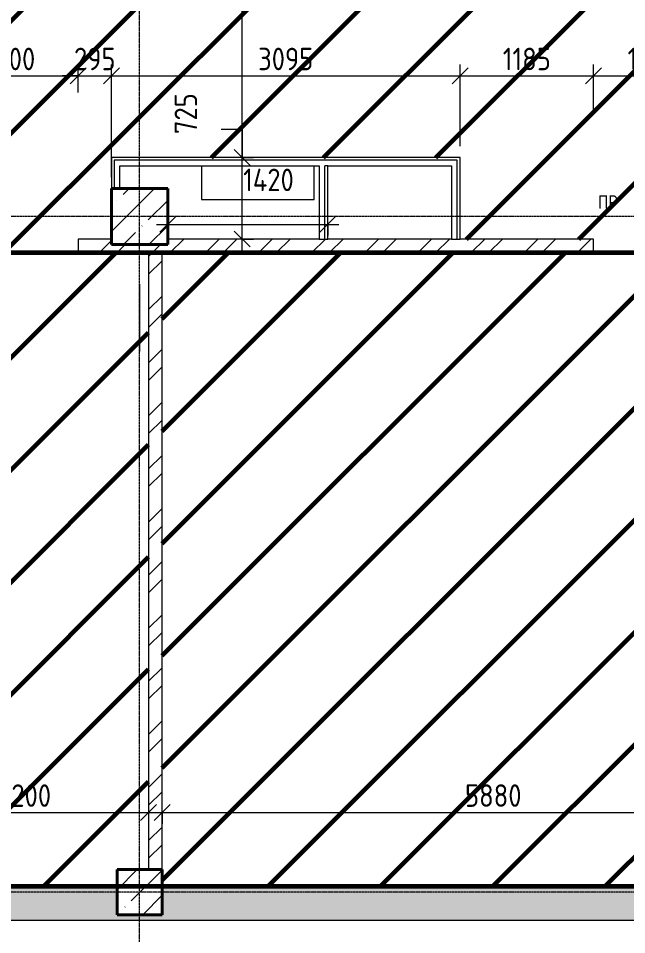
# Model space of a CAD drawing. Header units: millimetres. Extents: x -56773 to 323062, y -262288 to 76460.
# Drawn here: x 26724 to 32124, y -7372 to 765 of the extents above; entities that cross this region are included whole.
import ezdxf

# ---------------------------------------------------------------- set-up
doc = ezdxf.new("R2010")
doc.units = ezdxf.units.MM
doc.linetypes.add('ADSK_Линия сетки', pattern=[25, 20, -2.5, 0, -2.5])
for name, color, linetype, lineweight in [('1.1) Шлифовка потолка', 5, 'Continuous', 60), ('Марки', 7, 'Continuous', 20), ('Несущие колонны', 7, 'Continuous', 18), ('Оси', 7, 'Continuous', 9), ('Перекрытие', 7, 'Continuous', 18), ('Размеры', 7, 'Continuous', 9), ('Стены внутренние', 7, 'Continuous', 18), ('Стены штриховка', 7, 'Continuous', 9)]:
    doc.layers.add(name, color=color, linetype=linetype, lineweight=lineweight)
doc.layers.add('Линии', color=7, linetype='Continuous', lineweight=9, true_color=0x00a600)
doc.styles.add('GOST Common_3', font='', dxfattribs={"width": 0.9, "height": 200})
doc.styles.add('GOST Common_9', font='', dxfattribs={"width": 0.9, "height": 120})
doc.styles.get('GOST Common_3').set_extended_font_data('GOST Common')
doc.styles.get('GOST Common_9').set_extended_font_data('GOST Common')
doc.dimstyles.new('ADSK_Основной_2_0', dxfattribs={"dimscale": 304.8, "dimtxt": 201.142999, "dimasz": 0.463911, "dimexe": 0.328084, "dimexo": 0.328084, "dimgap": 0.164042, "dimtad": 1, "dimdec": 3, "dimrnd": 0.001, "dimdsep": 46, "dimtxsty": 'GOST Common_3', "dimblk1": 'OBLIQUE', "dimblk2": 'OBLIQUE', "dimsah": 1, "dimcen": 0.09, "dimdle": 0.328084, "dimazin": 2, "dimtfac": 1, "dimtdec": 4, "dimtix": 1, "dimtmove": 0, "dimatfit": 3, "dimfxl": 1, "dimtvp": 1, "dimtolj": 1, "dimtzin": 0, "dimlwd": 20, "dimlwe": 20, "dimarcsym": 2})
doc.dimstyles.new('ADSK_Основной_2_0_1', dxfattribs={"dimscale": 304.8, "dimtxt": 201.142999, "dimasz": 0.463911, "dimexe": 0.328084, "dimexo": 0.328084, "dimgap": 0.164042, "dimtad": 1, "dimdec": 3, "dimrnd": 0.001, "dimdsep": 46, "dimtxsty": 'GOST Common_3', "dimblk1": 'OBLIQUE', "dimblk2": 'OBLIQUE', "dimsah": 1, "dimcen": 0.09, "dimdle": 0.328084, "dimazin": 2, "dimtfac": 1, "dimtdec": 4, "dimtix": 1, "dimtmove": 1, "dimatfit": 3, "dimfxl": 1, "dimtvp": 1, "dimtolj": 1, "dimtzin": 0, "dimlwd": 20, "dimlwe": 20, "dimarcsym": 2})
doc.dimstyles.new('ADSK_Основной_2_0_2', dxfattribs={"dimscale": 304.8, "dimtxt": 201.142999, "dimasz": 0.463911, "dimexe": 0.328084, "dimexo": 0.328084, "dimgap": 0.164042, "dimtad": 1, "dimdec": 3, "dimrnd": 0.001, "dimdsep": 46, "dimtxsty": 'GOST Common_3', "dimblk1": 'OBLIQUE', "dimblk2": 'OBLIQUE', "dimsah": 1, "dimcen": 0.09, "dimdle": 0.328084, "dimazin": 2, "dimtfac": 1, "dimtdec": 4, "dimtix": 1, "dimtmove": 0, "dimatfit": 3, "dimfxl": 1, "dimtvp": 1, "dimtolj": 1, "dimtzin": 0, "dimlwd": 20, "dimlwe": 20, "dimarcsym": 2})
pattern_1 = [(45, (0, 0), (-224.5064, 224.5064), []), (45, (224.5, 0), (-224.5064, 224.5064), [396.875, -79.375, 3.353, -76.022])]
pattern_2 = [(45, (0, 0), (-235.7317, 235.7317), []), (45, (157.15, 0), (-235.7317, 235.7317), [])]

# ---------------------------------------------------------------- blocks, each defined once
blk = doc.blocks.new('ADSK_КолоннаЖБ_Прямоугольная - 400x400 мм-1809659-Кладочный план подвала')
at = {"layer": 'Несущие колонны', "lineweight": 40}
for p, q in [((-200, 200), (200, 200)), ((-200, -200), (-200, 200)), ((200, 200), (200, -200)), ((200, -200), (-200, -200))]:
    blk.add_line(p, q, dxfattribs=at)
blk = doc.blocks.new('ADSK_КолоннаЖБ_Прямоугольная - 500x500 мм-V11-Кладочный план подвала')
at = {"layer": 'Несущие колонны', "lineweight": 9}
h = blk.add_hatch(dxfattribs=at)
h.set_pattern_fill('FP_17', color=256, style=0, pattern_type=2)
h.set_pattern_definition([(315, (995.03, 27800), (224.5064, 224.5064), []), (315, (995.03, 27575.5), (224.5064, 224.5064), [396.875, -79.375, 3.353, -76.022])])
h.paths.add_polyline_path([(-250, -250), (250, -250), (250, 250), (-250, 250)])
at = {"layer": 'Несущие колонны', "lineweight": 40}
for p, q in [((-250, -250), (-250, 250)), ((-250, 250), (250, 250)), ((250, 250), (-250, 250)), ((-250, 250), (-250, -250)), ((250, 250), (250, -250)), ((250, -250), (250, 250)), ((250, -250), (-250, -250)), ((-250, -250), (250, -250))]:
    blk.add_line(p, q, dxfattribs=at)
blk = doc.blocks.new('_Oblique')
at = {"color": 0, "linetype": 'ByBlock', "lineweight": -2}
blk.add_line((-0.5, -0.5), (0.5, 0.5), dxfattribs=at)
blk = doc.blocks.new('DIMBLOCK278-Кладочный план подвала')
at = {"layer": 'Defpoints', "color": 0, "transparency": 16777216}
for p in [(27255, 253.7), (26055, 5), (27255, 5)]:
    blk.add_point(p, dxfattribs=at)
at = {"layer": 'Размеры', "color": 0, "lineweight": 20, "transparency": 16777216}
for p, q in [((26055, 105), (26055, 353.7)), ((27255, 105), (27255, 353.7)), ((25955, 253.7), (27355, 253.7))]:
    blk.add_line(p, q, dxfattribs=at)
at = {"layer": 'Размеры', "color": 0, "lineweight": 20, "transparency": 16777216, "xscale": 141.4, "yscale": 141.4, "zscale": 141.4, "rotation": 180}
blk.add_blockref('_Oblique', (26055, 253.7), dxfattribs=at)
at = {"layer": 'Размеры', "color": 0, "lineweight": 20, "transparency": 16777216, "xscale": 141.4, "yscale": 141.4, "zscale": 141.4}
blk.add_blockref('_Oblique', (27255, 253.7), dxfattribs=at)
at = {"layer": 'Размеры', "color": 0, "lineweight": 9, "transparency": 16777216, "insert": (26655, 403.7), "char_height": 200, "width": 560.473, "attachment_point": 5, "style": 'GOST Common_3'}
blk.add_mtext('\\A1;1200', dxfattribs=at)
blk = doc.blocks.new('DIMBLOCK279-Кладочный план подвала')
at = {"layer": 'Defpoints', "color": 0, "transparency": 16777216}
for p in [(27550, 253.7), (27255, 5), (27550, -745)]:
    blk.add_point(p, dxfattribs=at)
at = {"layer": 'Размеры', "color": 0, "lineweight": 20, "transparency": 16777216}
for p, q in [((27255, 105), (27255, 353.7)), ((27550, -645), (27550, 353.7)), ((27255, 253.7), (27113.6, 253.7)), ((27255, 253.7), (27550, 253.7)), ((27550, 253.7), (27691.4, 253.7))]:
    blk.add_line(p, q, dxfattribs=at)
at = {"layer": 'Размеры', "color": 0, "lineweight": 20, "transparency": 16777216, "xscale": 141.4, "yscale": 141.4, "zscale": 141.4}
blk.add_blockref('_Oblique', (27255, 253.7), dxfattribs=at)
at = {"layer": 'Размеры', "color": 0, "lineweight": 20, "transparency": 16777216, "xscale": 141.4, "yscale": 141.4, "zscale": 141.4, "rotation": 180}
blk.add_blockref('_Oblique', (27550, 253.7), dxfattribs=at)
at = {"layer": 'Размеры', "color": 0, "lineweight": 9, "transparency": 16777216, "insert": (27402.5, 403.7), "char_height": 200, "width": 454.106, "attachment_point": 5, "style": 'GOST Common_3'}
blk.add_mtext('\\A1;295', dxfattribs=at)
blk = doc.blocks.new('DIMBLOCK280-Кладочный план подвала')
at = {"layer": 'Defpoints', "color": 0, "transparency": 16777216}
for p in [(30645, 253.7), (30645, -470), (27550, -745)]:
    blk.add_point(p, dxfattribs=at)
at = {"layer": 'Размеры', "color": 0, "lineweight": 20, "transparency": 16777216}
for p, q in [((27550, -645), (27550, 353.7)), ((30645, -370), (30645, 353.7)), ((27450, 253.7), (30745, 253.7))]:
    blk.add_line(p, q, dxfattribs=at)
at = {"layer": 'Размеры', "color": 0, "lineweight": 20, "transparency": 16777216, "xscale": 141.4, "yscale": 141.4, "zscale": 141.4, "rotation": 180}
blk.add_blockref('_Oblique', (27550, 253.7), dxfattribs=at)
at = {"layer": 'Размеры', "color": 0, "lineweight": 20, "transparency": 16777216, "xscale": 141.4, "yscale": 141.4, "zscale": 141.4}
blk.add_blockref('_Oblique', (30645, 253.7), dxfattribs=at)
at = {"layer": 'Размеры', "color": 0, "lineweight": 9, "transparency": 16777216, "insert": (29097.5, 403.7), "char_height": 200, "width": 605.475, "attachment_point": 5, "style": 'GOST Common_3'}
blk.add_mtext('\\A1;3095', dxfattribs=at)
blk = doc.blocks.new('DIMBLOCK281-Кладочный план подвала')
at = {"layer": 'Defpoints', "color": 0, "transparency": 16777216}
for p in [(31830, 253.7), (31830, -145), (30645, -470)]:
    blk.add_point(p, dxfattribs=at)
at = {"layer": 'Размеры', "color": 0, "lineweight": 20, "transparency": 16777216}
for p, q in [((30645, -370), (30645, 353.7)), ((31830, -45), (31830, 353.7)), ((30545, 253.7), (31930, 253.7))]:
    blk.add_line(p, q, dxfattribs=at)
at = {"layer": 'Размеры', "color": 0, "lineweight": 20, "transparency": 16777216, "xscale": 141.4, "yscale": 141.4, "zscale": 141.4, "rotation": 180}
blk.add_blockref('_Oblique', (30645, 253.7), dxfattribs=at)
at = {"layer": 'Размеры', "color": 0, "lineweight": 20, "transparency": 16777216, "xscale": 141.4, "yscale": 141.4, "zscale": 141.4}
blk.add_blockref('_Oblique', (31830, 253.7), dxfattribs=at)
at = {"layer": 'Размеры', "color": 0, "lineweight": 9, "transparency": 16777216, "insert": (31237.5, 403.7), "char_height": 200, "width": 515.472, "attachment_point": 5, "style": 'GOST Common_3'}
blk.add_mtext('\\A1;1185', dxfattribs=at)
blk = doc.blocks.new('DIMBLOCK282-Кладочный план подвала')
at = {"layer": 'Defpoints', "color": 0, "transparency": 16777216}
for p in [(32880, 253.7), (31830, -145), (32880, -145)]:
    blk.add_point(p, dxfattribs=at)
at = {"layer": 'Размеры', "color": 0, "lineweight": 20, "transparency": 16777216}
for p, q in [((31830, -45), (31830, 353.7)), ((32880, -45), (32880, 353.7)), ((31730, 253.7), (32980, 253.7))]:
    blk.add_line(p, q, dxfattribs=at)
at = {"layer": 'Размеры', "color": 0, "lineweight": 20, "transparency": 16777216, "xscale": 141.4, "yscale": 141.4, "zscale": 141.4, "rotation": 180}
blk.add_blockref('_Oblique', (31830, 253.7), dxfattribs=at)
at = {"layer": 'Размеры', "color": 0, "lineweight": 20, "transparency": 16777216, "xscale": 141.4, "yscale": 141.4, "zscale": 141.4}
blk.add_blockref('_Oblique', (32880, 253.7), dxfattribs=at)
at = {"layer": 'Размеры', "color": 0, "lineweight": 9, "transparency": 16777216, "insert": (32355, 403.7), "char_height": 200, "width": 560.473, "attachment_point": 5, "style": 'GOST Common_3'}
blk.add_mtext('\\A1;1050', dxfattribs=at)
blk = doc.blocks.new('DIMBLOCK384-Кладочный план подвала')
at = {"layer": 'Defpoints', "color": 0, "transparency": 16777216}
for p in [(28050, -964.8), (29470, -964.8), (29470, -1064.7)]:
    blk.add_point(p, dxfattribs=at)
at = {"layer": 'Размеры', "color": 0, "lineweight": 20, "transparency": 16777216}
for p, q in [((27950, -1064.7), (29570, -1064.7)), ((28050, -1064.8), (28050, -1164.7)), ((29470, -1064.8), (29470, -1164.7))]:
    blk.add_line(p, q, dxfattribs=at)
at = {"layer": 'Размеры', "color": 0, "lineweight": 20, "transparency": 16777216, "xscale": 141.4, "yscale": 141.4, "zscale": 141.4, "rotation": 180}
blk.add_blockref('_Oblique', (28050, -1064.7), dxfattribs=at)
at = {"layer": 'Размеры', "color": 0, "lineweight": 20, "transparency": 16777216, "xscale": 141.4, "yscale": 141.4, "zscale": 141.4}
blk.add_blockref('_Oblique', (29470, -1064.7), dxfattribs=at)
at = {"layer": 'Размеры', "color": 0, "lineweight": 9, "transparency": 16777216, "insert": (28719.6, -570), "char_height": 200, "width": 580.928, "attachment_point": 1, "line_spacing_factor": 1.022761, "style": 'GOST Common_3'}
blk.add_mtext('\\A1;1420', dxfattribs=at)
blk = doc.blocks.new('DIMBLOCK386-Кладочный план подвала')
at = {"layer": 'Defpoints', "color": 0, "transparency": 16777216}
for p in [(25680, -4447), (27880, -6187.2), (27880, -6287.2)]:
    blk.add_point(p, dxfattribs=at)
at = {"layer": 'Размеры', "color": 0, "lineweight": 20, "transparency": 16777216}
for p, q in [((25680, -4547), (25680, -6387.2)), ((25580, -6287.2), (27980, -6287.2)), ((27880, -6287.2), (27880, -6387.2))]:
    blk.add_line(p, q, dxfattribs=at)
at = {"layer": 'Размеры', "color": 0, "lineweight": 20, "transparency": 16777216, "xscale": 141.4, "yscale": 141.4, "zscale": 141.4, "rotation": 180}
blk.add_blockref('_Oblique', (25680, -6287.2), dxfattribs=at)
at = {"layer": 'Размеры', "color": 0, "lineweight": 20, "transparency": 16777216, "xscale": 141.4, "yscale": 141.4, "zscale": 141.4}
blk.add_blockref('_Oblique', (27880, -6287.2), dxfattribs=at)
at = {"layer": 'Размеры', "color": 0, "lineweight": 9, "transparency": 16777216, "insert": (26780, -6137.2), "char_height": 200, "width": 605.475, "attachment_point": 5, "style": 'GOST Common_3'}
blk.add_mtext('\\A1;2200', dxfattribs=at)
blk = doc.blocks.new('DIMBLOCK387-Кладочный план подвала')
at = {"layer": 'Defpoints', "color": 0, "transparency": 16777216}
for p in [(28000, -6187.2), (33880, -6187.2), (33880, -6287.2)]:
    blk.add_point(p, dxfattribs=at)
at = {"layer": 'Размеры', "color": 0, "lineweight": 20, "transparency": 16777216}
for p, q in [((27900, -6287.2), (33980, -6287.2)), ((28000, -6287.2), (28000, -6387.2)), ((33880, -6287.2), (33880, -6387.2))]:
    blk.add_line(p, q, dxfattribs=at)
at = {"layer": 'Размеры', "color": 0, "lineweight": 20, "transparency": 16777216, "xscale": 141.4, "yscale": 141.4, "zscale": 141.4, "rotation": 180}
blk.add_blockref('_Oblique', (28000, -6287.2), dxfattribs=at)
at = {"layer": 'Размеры', "color": 0, "lineweight": 20, "transparency": 16777216, "xscale": 141.4, "yscale": 141.4, "zscale": 141.4}
blk.add_blockref('_Oblique', (33880, -6287.2), dxfattribs=at)
at = {"layer": 'Размеры', "color": 0, "lineweight": 9, "transparency": 16777216, "insert": (30940, -6137.2), "char_height": 200, "width": 605.475, "attachment_point": 5, "style": 'GOST Common_3'}
blk.add_mtext('\\A1;5880', dxfattribs=at)
blk = doc.blocks.new('DIMBLOCK513-Кладочный план подвала')
at = {"layer": 'Defpoints', "color": 0, "transparency": 16777216}
for p in [(28610.5, -470), (28710.5, -470), (28610.5, -1195)]:
    blk.add_point(p, dxfattribs=at)
at = {"layer": 'Размеры', "color": 0, "lineweight": 20, "transparency": 16777216}
for p, q in [((28526, -219.4), (28710.5, -219.4)), ((28710.5, -219.4), (28710.5, -470)), ((28710.5, -1295), (28710.5, -370)), ((28710.5, -470), (28810.5, -470)), ((28710.5, -1195), (28810.5, -1195))]:
    blk.add_line(p, q, dxfattribs=at)
at = {"layer": 'Размеры', "color": 0, "lineweight": 20, "transparency": 16777216, "xscale": 141.4, "yscale": 141.4, "zscale": 141.4}
for p, rotation in [((28710.5, -470), 90), ((28710.5, -1195), 270)]:
    blk.add_blockref('_Oblique', p, dxfattribs=dict(at, rotation=rotation))
at = {"layer": 'Размеры', "color": 0, "lineweight": 9, "transparency": 16777216, "insert": (28111.3, -263.1), "char_height": 200, "width": 454.106, "attachment_point": 1, "rotation": 90, "line_spacing_factor": 1.022761, "style": 'GOST Common_3'}
blk.add_mtext('\\A1;725', dxfattribs=at)
blk = doc.blocks.new('DIMBLOCK514-Кладочный план подвала')
at = {"layer": 'Defpoints', "color": 0, "transparency": 16777216}
for p in [(28325, 3155), (28710.5, 3155), (28610.5, -470)]:
    blk.add_point(p, dxfattribs=at)
at = {"layer": 'Размеры', "color": 0, "lineweight": 20, "transparency": 16777216}
for p, q in [((28710.5, -570), (28710.5, 3255)), ((28425, 3155), (28810.5, 3155)), ((28710.5, -470), (28810.5, -470))]:
    blk.add_line(p, q, dxfattribs=at)
at = {"layer": 'Размеры', "color": 0, "lineweight": 20, "transparency": 16777216, "xscale": 141.4, "yscale": 141.4, "zscale": 141.4}
for p, rotation in [((28710.5, 3155), 90), ((28710.5, -470), 270)]:
    blk.add_blockref('_Oblique', p, dxfattribs=dict(at, rotation=rotation))
at = {"layer": 'Размеры', "color": 0, "lineweight": 9, "transparency": 16777216, "insert": (28560.5, 1342.5), "char_height": 200, "width": 605.475, "attachment_point": 5, "rotation": 90, "style": 'GOST Common_3'}
blk.add_mtext('\\A1;3625', dxfattribs=at)

msp = doc.modelspace()

# ---------------------------------------------------------------- hatches: boundary and pattern name
at = {"layer": '1.1) Шлифовка потолка', "transparency": 33554687}
h = msp.add_hatch(dxfattribs=at)
h.set_pattern_fill('ANSI31', color=256, scale=222)
h.paths.add_polyline_path([(20425, -1315.031), (15600, -1315.031), (15600, -6795.031), (16000, -6795.031), (16000, -6945.031), (21600, -6945.031), (21600, -6795.031), (22000, -6795.031), (22000, -6945.031), (23465, -6945.031), (23465, -6410.031), (23585, -6410.031), (23585, -6945.031), (27600, -6945.031), (27600, -6795.031), (27880, -6795.031), (27880, -1315.031), (25680, -1315.031), (25680, -1755.031), (25560, -1755.031), (25560, -1315.031), (23860, -1315.031), (23860, -2790.031), (25560, -2790.031), (25560, -2655.031), (25680, -2655.031), (25680, -3235.031), (25560, -3235.031), (25560, -3085.031), (23760, -3085.031), (23760, -4285.031), (25560, -4285.031), (25560, -4135.031), (25680, -4135.031), (25680, -4405.031), (23585, -4405.031), (23585, -5210.031), (23465, -5210.031), (23465, -3410.031), (23290, -3410.031), (23290, -3290.031), (23465, -3290.031), (23465, -1590.031), (22040, -1590.031), (22040, -3290.031), (22390, -3290.031), (22390, -3410.031), (21595, -3410.031), (21595, -3290.031), (21745, -3290.031), (21745, -1490.031), (20545, -1490.031), (20545, -3290.031), (20695, -3290.031), (20695, -3410.031), (20425, -3410.031)])
h.paths.add_polyline_path([(45600, 11004.969), (42200, 11004.969), (42200, 2804.969), (43475, 2804.969), (43475, 2724.969), (44525, 2724.969), (44525, 2804.969), (45600, 2804.969)])
h = msp.add_hatch(dxfattribs=at)
h.set_pattern_fill('ANSI31', color=256, scale=222)
h.paths.add_polyline_path([(42120, 1729.969), (42000, 1729.969), (42000, 2604.969), (42000, 3604.969), (41100, 3604.969), (41100, 3724.969), (40200, 3724.969), (40200, 3604.969), (40050, 3604.969), (40050, 3154.969), (40050, 2879.969), (39275, 2879.969), (39275, 3604.969), (39085, 3604.969), (39085, 3724.969), (37885, 3724.969), (37885, 3604.969), (34400, 3604.969), (34400, 2879.969), (30675, 2879.969), (30675, 3604.969), (30495, 3604.969), (30495, 3724.969), (29295, 3724.969), (29295, 3604.969), (28325, 3604.969), (28325, 3154.969), (28050, 3154.969), (27550, 3154.969), (27550, 3604.969), (25015, 3604.969), (25015, 3724.969), (23815, 3724.969), (23815, 3604.969), (22050, 3604.969), (22050, 3154.969), (21550, 3154.969), (21275, 3154.969), (21275, 3604.969), (21040, 3604.969), (21040, 3724.969), (19990, 3724.969), (19990, 3604.969), (18420, 3604.969), (18420, 3724.969), (17370, 3724.969), (17370, 3604.969), (16325, 3604.969), (16325, 3154.969), (16050, 3154.969), (15550, 3154.969), (15550, 3604.969), (15050, 3604.969), (15050, 3154.969), (14550, 3154.969), (14550, 3604.969), (14460, 3604.969), (14460, 3724.969), (13410, 3724.969), (13410, 3604.969), (13375, 3604.969), (13375, 2929.969), (12600, 2929.969), (12600, 2604.969), (12150, 2604.969), (10600, 2604.969), (8800, 2604.969), (6005, 2604.969), (6005, 2829.969), (4205, 2829.969), (1410, 2829.969), (1410, 2064.969), (1410, 14.969), (1410, -425.031), (3100, -425.031), (3100, -545.031), (3000, -545.031), (3000, -745.031), (3050, -745.031), (3050, -1245.031), (3050, -1315.031), (4250, -1315.031), (4250, -545.031), (4150, -545.031), (4150, -425.031), (4520, -425.031), (4520, -545.031), (4370, -545.031), (4370, -1315.031), (6200, -1315.031), (6200, -545.031), (5570, -545.031), (5570, -425.031), (6975, -425.031), (6975, -545.031), (6775, -545.031), (6775, -820.031), (6400, -820.031), (6400, -1315.031), (8600, -1315.031), (8600, -1245.031), (8550, -1245.031), (8550, -745.031), (8600, -745.031), (8600, -545.031), (8025, -545.031), (8025, -425.031), (11245, -425.031), (11245, -1195.031), (12480, -1195.031), (12480, -1315.031), (14030, -1315.031), (14030, -1195.031), (14550, -1195.031), (14550, -745.031), (15050, -745.031), (15050, -1195.031), (15550, -1195.031), (15550, -745.031), (16050, -745.031), (16325, -745.031), (16325, -1195.031), (16705, -1195.031), (16705, -1315.031), (17905, -1315.031), (17905, -1195.031), (18200, -1195.031), (18200, -470.031), (22050, -470.031), (22050, -745.031), (22050, -1195.031), (26055, -1195.031), (26055, -1315.031), (27255, -1315.031), (27255, -1195.031), (27550, -1195.031), (27550, -745.031), (27550, -470.031), (30645, -470.031), (30645, -1195.031), (31830, -1195.031), (31830, -1315.031), (32880, -1315.031), (32880, -1195.031), (33275, -1195.031), (33275, -745.031), (33550, -745.031), (34050, -745.031), (34050, -1195.031), (36675, -1195.031), (36675, -1315.031), (37725, -1315.031), (37725, -1195.031), (39275, -1195.031), (39275, -745.031), (39550, -745.031), (40050, -745.031), (40050, -1195.031), (40255, -1195.031), (40255, -1315.031), (41455, -1315.031), (41455, -1195.031), (42000, -1195.031), (42000, -320.031), (42120, -320.031)])
h = msp.add_hatch(dxfattribs=at)
h.set_pattern_fill('ANSI31', color=256, scale=222)
h.paths.add_polyline_path([(33880, -1315.031), (28000, -1315.031), (28000, -6795.031), (28000, -6945.031), (33600, -6945.031), (33600, -6795.031), (33880, -6795.031)])
at = {"layer": 'Несущие колонны', "lineweight": 9}
h = msp.add_hatch(dxfattribs=at)
h.set_pattern_fill('FP_3', color=256, style=0, pattern_type=2)
h.set_pattern_definition(pattern_1)
h.paths.add_polyline_path([(27600, -7195.031), (28000, -7195.031), (28000, -6795.031), (27600, -6795.031), (27600, -6945.031)])
at = {"layer": 'Стены внутренние', "lineweight": 9}
h = msp.add_hatch(dxfattribs=at)
h.set_pattern_fill('FP_2', color=256, style=0, pattern_type=2)
h.set_pattern_definition(pattern_2)
h.paths.add_polyline_path([(27880, -1315.031), (27880, -1245.031), (27550, -1245.031), (27550, -1195.031), (27255, -1195.031), (27255, -1315.031), (27550, -1315.031)])
h.paths.add_polyline_path([(26055, -1315.031), (26055, -1195.031), (22050, -1195.031), (22050, -1245.031), (21550, -1245.031), (21550, -1195.031), (17905, -1195.031), (17905, -1315.031), (25680, -1315.031)])
h.paths.add_polyline_path([(16705, -1315.031), (16705, -1195.031), (16050, -1195.031), (16050, -1245.031), (15550, -1245.031), (15550, -1195.031), (15050, -1195.031), (15050, -1245.031), (14550, -1245.031), (14550, -1195.031), (14030, -1195.031), (14030, -1315.031), (15600, -1315.031)])
h.paths.add_polyline_path([(12480, -1315.031), (12480, -1195.031), (9050, -1195.031), (9050, -1245.031), (8800, -1245.031), (8800, -1315.031), (9298.7103, -1315.031)])
h = msp.add_hatch(dxfattribs=at)
h.set_pattern_fill('FP_2', color=256, style=0, pattern_type=2)
h.set_pattern_definition(pattern_2)
h.paths.add_polyline_path([(61550, -1315.031), (61550, -1245.031), (61350, -1245.031), (61350, -1195.031), (61175, -1195.031), (61175, -1315.031)])
h.paths.add_polyline_path([(60125, -1315.031), (60125, -1195.031), (55850, -1195.031), (55850, -1245.031), (55350, -1245.031), (55350, -1195.031), (52020, -1195.031), (52020, -1315.031), (58221.4367, -1315.031)])
h.paths.add_polyline_path([(49850, -1315.031), (50470, -1315.031), (50470, -1195.031), (49850, -1195.031), (49850, -1245.031), (49350, -1245.031), (49350, -1195.031), (47800, -1195.031), (47800, -1315.031), (49620, -1315.031)])
h.paths.add_polyline_path([(46750, -1315.031), (46750, -1195.031), (45475, -1195.031), (45475, -1315.031), (45720, -1315.031)])
h.paths.add_polyline_path([(44275, -1315.031), (44275, -1195.031), (41455, -1195.031), (41455, -1315.031), (42400, -1315.031)])
h.paths.add_polyline_path([(40255, -1315.031), (40255, -1195.031), (37725, -1195.031), (37725, -1315.031), (38295, -1315.031)])
h.paths.add_polyline_path([(36478.0028, -1315.031), (36675, -1315.031), (36675, -1195.031), (32880, -1195.031), (32880, -1315.031), (34000, -1315.031)])
h.paths.add_polyline_path([(31830, -1315.031), (31830, -1195.031), (28050, -1195.031), (28050, -1245.031), (28000, -1245.031), (28000, -1315.031), (31042.1443, -1315.031)])
h = msp.add_hatch(dxfattribs=at)
h.set_pattern_fill('FP_2', color=256, style=0, pattern_type=2)
h.set_pattern_definition(pattern_2)
h.paths.add_polyline_path([(28000, -6795.031), (28000, -1245.031), (27880, -1245.031), (27880, -6795.031)])
h = msp.add_hatch(dxfattribs=at)
h.set_pattern_fill('FP_3', color=256, style=0, pattern_type=2)
h.set_pattern_definition(pattern_1)
h.paths.add_polyline_path([(61550, -7245.031), (61550, -6945.031), (49800, -6945.031), (49800, -7195.031), (49400, -7195.031), (49400, -6945.031), (34000, -6945.031), (34000, -7195.031), (33600, -7195.031), (33600, -6945.031), (28000, -6945.031), (28000, -7195.031), (27600, -7195.031), (27600, -6945.031), (22000, -6945.031), (22000, -7195.031), (21600, -7195.031), (21600, -6945.031), (9000, -6945.031), (9000, -7195.031), (8600, -7195.031), (8600, -6945.031), (3000, -6945.031), (3000, -7195.031), (2600, -7195.031), (2600, -6945.031), (-13400, -6945.031), (-13400, -7195.031), (-13800, -7195.031), (-13800, -6945.031), (-19400, -6945.031), (-19400, -7195.031), (-19550, -7195.031), (-19550, -7245.031), (52785.5782, -7245.031)])

# ---------------------------------------------------------------- linework, layer by layer
at = {"layer": '1.1) Шлифовка потолка'}
msp.add_lwpolyline([(61550, -6945.031), (-19550, -6945.031), (-19550, -1315.031), (61550, -1315.031)], close=True, dxfattribs=at)
at = {"layer": 'Линии', "color": 7}
msp.add_line((27800, -1595.031), (27800, -2195.031), dxfattribs=at)
at = {"layer": 'Несущие колонны', "lineweight": 9}
for p, q in [((27880, -6795.031), (27600, -6795.031)), ((27600, -6795.031), (27600, -6945.031)), ((28000, -6795.031), (27880, -6795.031)), ((28000, -6945.031), (28000, -6795.031))]:
    msp.add_line(p, q, dxfattribs=at)
at = {"layer": 'Оси', "linetype": 'ADSK_Линия сетки', "lineweight": 5}
for p, q in [((27800, -10973.8823), (27800, 10027.4451)), ((62221.372, -995.031), (-25240.0967, -995.031)), ((62221.372, -6995.031), (-25240.0967, -6995.031))]:
    msp.add_line(p, q, dxfattribs=at)
at = {"layer": 'Перекрытие'}
for p, q in [((28350, -545.031), (28350, -845.031)), ((29350, -845.031), (29350, -545.031)), ((28350, -845.031), (29350, -845.031))]:
    msp.add_line(p, q, dxfattribs=at)
at = {"layer": 'Стены внутренние', "lineweight": 5}
for p, q in [((27550, -470.031), (27550, -745.031)), ((30645, -470.031), (27550, -470.031)), ((30645, -1195.031), (30645, -470.031)), ((27625, -745.031), (27625, -545.031)), ((27625, -545.031), (29395, -545.031)), ((29395, -545.031), (29395, -1195.031)), ((29470, -545.031), (30570, -545.031)), ((29470, -1195.031), (29470, -545.031)), ((30570, -545.031), (30570, -1195.031)), ((27550, -1195.031), (27255, -1195.031)), ((27255, -1195.031), (27255, -1315.031)), ((29395, -1195.031), (28050, -1195.031)), ((30570, -1195.031), (29470, -1195.031)), ((31830, -1195.031), (30645, -1195.031)), ((31830, -1315.031), (31830, -1195.031)), ((27255, -1315.031), (27880, -1315.031)), ((27880, -1315.031), (27880, -6795.031)), ((28000, -6795.031), (28000, -1315.031)), ((28000, -1315.031), (31830, -1315.031)), ((27880, -6795.031), (28000, -6795.031)), ((27600, -6945.031), (23585, -6945.031)), ((33600, -6945.031), (28000, -6945.031)), ((-19850, -7245.031), (61850, -7245.031))]:
    msp.add_line(p, q, dxfattribs=at)
at = {"layer": 'Стены штриховка', "lineweight": 9}
for p, q in [((27575, -495.031), (27575, -745.031)), ((30620, -495.031), (27575, -495.031)), ((29445, -1195.031), (29445, -545.031)), ((29470, -545.031), (29445, -545.031)), ((30620, -1195.031), (30620, -495.031)), ((29395, -1195.031), (29470, -1195.031)), ((30570, -1195.031), (30645, -1195.031))]:
    msp.add_line(p, q, dxfattribs=at)

# ---------------------------------------------------------------- block references
at = {"layer": 'Несущие колонны', "rotation": 89.9999999999999}
msp.add_blockref('ADSK_КолоннаЖБ_Прямоугольная - 500x500 мм-V11-Кладочный план подвала', (27800, -995.031), dxfattribs=at)
at = {"layer": 'Несущие колонны', "lineweight": 40, "rotation": 89.9999999999999}
msp.add_blockref('ADSK_КолоннаЖБ_Прямоугольная - 400x400 мм-1809659-Кладочный план подвала', (27800, -6995.031), dxfattribs=at)

# ---------------------------------------------------------------- texts
at = {"layer": 'Марки', "lineweight": 9, "insert": (31870.1, -806.7186), "char_height": 120, "width": 432.91125, "attachment_point": 1, "style": 'GOST Common_9'}
msp.add_mtext('ПР', dxfattribs=at)

# ---------------------------------------------------------------- dimensions: what is measured, and where the dimension line sits
at = {"layer": 'Размеры', "lineweight": 9}
dim = msp.add_linear_dim(base=(28710.5256, 3154.969), p1=(28610.5407, -470.031), p2=(28325, 3154.969), angle=90, dimstyle='ADSK_Основной_2_0_2', override={"dimpost": '<>', "dimfxl": 3636.22861}, dxfattribs=at)
dim.commit()
dim.dimension.update_dxf_attribs({"geometry": 'DIMBLOCK514-Кладочный план подвала', "text_midpoint": (28560.5256, 1342.469)})
for base, p1, p2, dimstyle, override, picture, middle in [((27255, 253.7444), (26055, 4.969), (27255, 4.969), 'ADSK_Основной_2_0', {"dimpost": '<>', "dimfxl": 1200}, 'DIMBLOCK278-Кладочный план подвала', (26655, 403.7444)), ((27550, 253.7444), (27255, 4.969), (27550, -745.031), 'ADSK_Основной_2_0', {"dimpost": '<>', "dimfxl": 805.931138}, 'DIMBLOCK279-Кладочный план подвала', (27402.5, 403.7444)), ((30645, 253.7444), (27550, -745.031), (30645, -470.031), 'ADSK_Основной_2_0', {"dimpost": '<>', "dimfxl": 3107.193267}, 'DIMBLOCK280-Кладочный план подвала', (29097.5, 403.7444)), ((31830, 253.7444), (30645, -470.031), (31830, -145.031), 'ADSK_Основной_2_0', {"dimpost": '<>', "dimfxl": 1228.759537}, 'DIMBLOCK281-Кладочный план подвала', (31237.5, 403.7444)), ((32880, 253.7444), (31830, -145.031), (32880, -145.031), 'ADSK_Основной_2_0', {"dimpost": '<>', "dimfxl": 1050}, 'DIMBLOCK282-Кладочный план подвала', (32355, 403.7444)), ((27880, -6287.1756), (25680, -4447.031), (27880, -6187.1907), 'ADSK_Основной_2_0_2', {"dimpost": '<>', "dimfxl": 2805.023277}, 'DIMBLOCK386-Кладочный план подвала', (26780, -6137.1756)), ((33880, -6287.1756), (28000, -6187.1907), (33880, -6187.1907), 'ADSK_Основной_2_0_2', {"dimpost": '<>', "dimfxl": 5880}, 'DIMBLOCK387-Кладочный план подвала', (30940, -6137.1756))]:
    dim = msp.add_linear_dim(base=base, p1=p1, p2=p2, dimstyle=dimstyle, override=override, dxfattribs=at)
    dim.commit()
    dim.dimension.update_dxf_attribs({"geometry": picture, "text_midpoint": middle})
dim = msp.add_linear_dim(base=(28710.5256, -470.031), p1=(28610.5407, -1195.031), p2=(28610.5407, -470.031), angle=90, dimstyle='ADSK_Основной_2_0_1', override={"dimpost": '<>', "dimfxl": 725}, dxfattribs=at)
dim.commit()
dim.dimension.update_dxf_attribs({"geometry": 'DIMBLOCK513-Кладочный план подвала', "text_midpoint": (28244.5906, -219.3661), "dimtype": 160, "text_rotation": 90})
dim = msp.add_linear_dim(base=(29470, -1064.7359), p1=(28050, -964.751), p2=(29470, -964.751), dimstyle='ADSK_Основной_2_0_1', override={"dimpost": '<>', "dimfxl": 1420}, dxfattribs=at)
dim.commit()
dim.dimension.update_dxf_attribs({"geometry": 'DIMBLOCK384-Кладочный план подвала', "text_midpoint": (29010.0652, -886.7036), "dimtype": 160})

doc.saveas('drawing.dxf')
